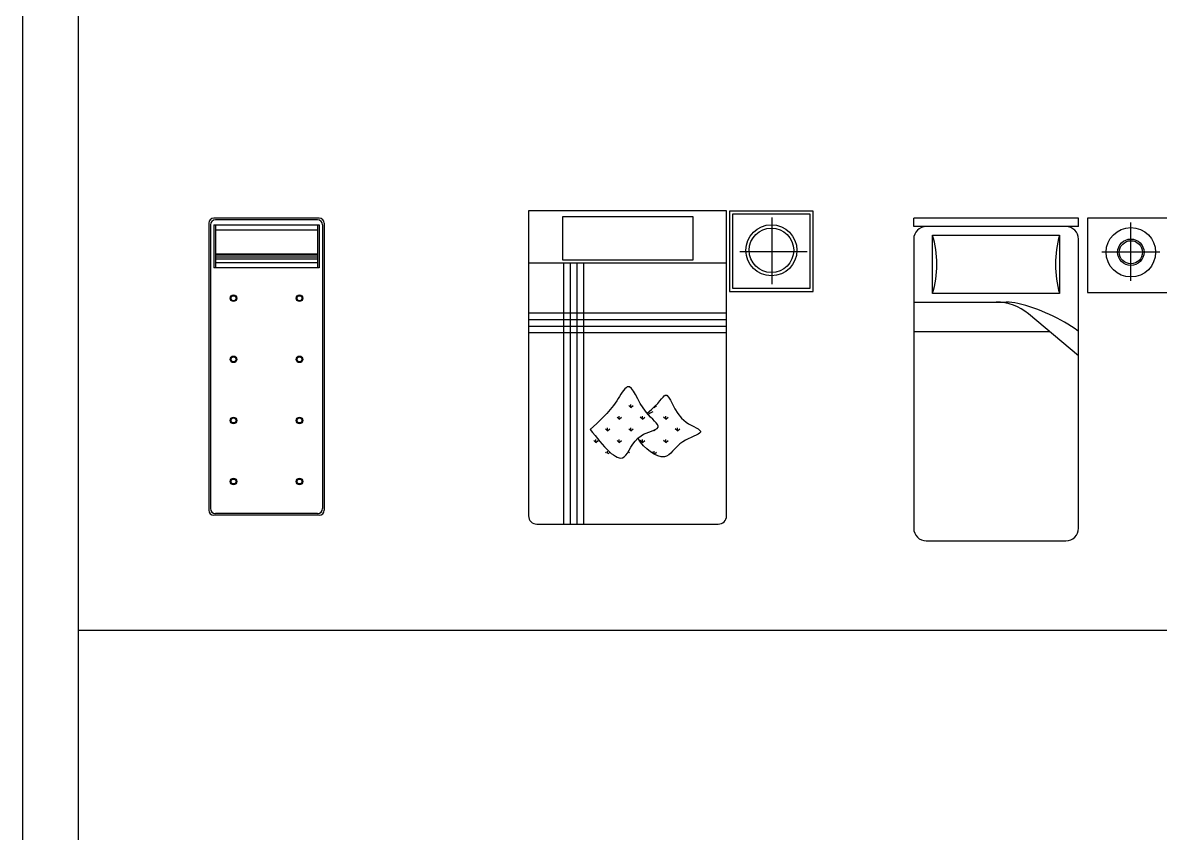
# Model space of a CAD drawing. Header units: inches. Extents: x 7.5 to 50, y 15.4 to 40.2.
# Drawn here: x 28.97 to 35.87, y 22.92 to 27.83 of the extents above; entities that cross this region are included whole.
import ezdxf

# ---------------------------------------------------------------- set-up
doc = ezdxf.new("R2010")
doc.units = ezdxf.units.IN
doc.header["$MEASUREMENT"] = 0
for name, color, linetype in [('02', 2, 'Continuous'), ('1', 1, 'Continuous'), ('8', 8, 'Continuous'), ('kadrbm', 4, 'Continuous')]:
    doc.layers.add(name, color=color, linetype=linetype)

# ---------------------------------------------------------------- blocks, each defined once
blk = doc.blocks.new('kadrbm')
at = {"layer": 'kadrbm', "color": 4}
blk.add_lwpolyline([(0, 0), (0, 24.7972), (21, 24.7972), (21, 0), (0, 0)], close=True, dxfattribs=at)
blk.add_lwpolyline([(20.6631, 0.3257), (20.6631, 24.4603), (0.3369, 24.4603), (0.3369, 0.3257), (20.6631, 0.3257)], dxfattribs=at)

msp = doc.modelspace()

# ---------------------------------------------------------------- hatches: boundary and pattern name
at = {"layer": '8'}
h = msp.add_hatch(dxfattribs=at)
h.set_pattern_fill('GRASS', color=256, scale=0.1, style=0)
h.set_pattern_definition([(90, (72.33069, 26.55886), (-0.07071068, 0.07071068), [0.01875, -0.12267136]), (45, (72.33069, 26.55886), (-0.07071068, 0.07071068), [0.01875, -0.08125]), (135, (72.33069, 26.55886), (-0.07071068, -0.07071068), [0.01875, -0.08125])])
edge = h.paths.add_edge_path()
edge.add_spline(control_points=[(32.7055, 25.3105), (32.7056, 25.3104), (32.7056, 25.3103), (32.7057, 25.3103)], knot_values=[944.702873, 944.702873, 944.702873, 944.702873, 944.911372, 944.911372, 944.911372, 944.911372], degree=3, periodic=0)
edge.add_spline(control_points=[(32.7606, 25.4634), (32.837, 25.5254), (32.8917, 25.6468), (32.9234, 25.4109), (33.142, 25.353), (32.9379, 25.2944), (32.8796, 25.142), (32.742, 25.2513), (32.7057, 25.3103)], knot_values=[141.923631, 141.923631, 141.923631, 141.923631, 246.983692, 460.660248, 564.255276, 659.188034, 786.786611, 944.702873, 944.702873, 944.702873, 944.702873], degree=3, periodic=0)
edge.add_spline(control_points=[(32.7057, 25.3103), (32.7111, 25.3165), (32.7483, 25.3522), (32.8764, 25.3664), (32.7934, 25.4251), (32.7606, 25.4634)], knot_values=[539.73319, 539.73319, 539.73319, 539.73319, 561.949489, 676.969598, 786.401727, 786.401727, 786.401727, 786.401727], degree=3, periodic=0)
edge.add_spline(control_points=[(32.7606, 25.4634), (32.7591, 25.4651), (32.7005, 25.5351), (32.662, 25.6906), (32.549, 25.4821), (32.47, 25.4134), (32.4153, 25.3659)], knot_values=[0, 0, 0, 0, 4.998872, 197.807195, 303.218171, 539.73319, 539.73319, 539.73319, 539.73319], degree=3, periodic=0)
edge.add_spline(control_points=[(32.4153, 25.3659), (32.3398, 25.3201), (32.65, 25.0999), (32.6713, 25.2702), (32.7057, 25.3103)], knot_values=[786.401727, 786.401727, 786.401727, 786.401727, 1051.45673, 1193.855575, 1193.855575, 1193.855575, 1193.855575], degree=3, periodic=0)

# ---------------------------------------------------------------- linework, layer by layer
at = {"layer": '02'}
for p, q in [((30.7729, 26.6459), (30.1329, 26.6459)), ((30.7629, 26.6359), (30.1429, 26.6359)), ((33.5176, 26.65), (33.5176, 26.2457)), ((35.3763, 26.6459), (34.3774, 26.6459)), ((34.3774, 26.5951), (34.3774, 26.6459)), ((35.3763, 26.5951), (35.3763, 26.6459)), ((35.9504, 26.6464), (35.4304, 26.6464)), ((35.4304, 26.6464), (35.4304, 26.1964)), ((30.1029, 26.6159), (30.1029, 24.8759)), ((30.1129, 26.6059), (30.1129, 24.8859)), ((30.1329, 26.6059), (30.1329, 26.3459)), ((30.1329, 26.6059), (30.7729, 26.6059)), ((30.1429, 26.6059), (30.1429, 26.3459)), ((30.1429, 26.5759), (30.7629, 26.5759)), ((30.7629, 26.6059), (30.7629, 26.3459)), ((30.7729, 26.6059), (30.7729, 26.3459)), ((30.7929, 26.6059), (30.7929, 24.8859)), ((30.8029, 26.6159), (30.8029, 24.8759)), ((35.3763, 26.5951), (34.3774, 26.5951)), ((35.6922, 26.6197), (35.6922, 26.2655)), ((34.3774, 26.5189), (34.3774, 24.7663)), ((34.4917, 26.5443), (35.262, 26.5443)), ((34.4917, 26.1887), (34.4917, 26.5443)), ((35.262, 26.5443), (35.262, 26.1887)), ((35.3763, 24.7663), (35.3763, 26.5189)), ((30.7629, 26.4288), (30.1429, 26.4288)), ((30.7629, 26.4213), (30.1429, 26.4213)), ((33.3227, 26.4441), (33.7307, 26.4441)), ((35.8705, 26.4397), (35.5187, 26.4397)), ((30.7629, 26.4107), (30.1429, 26.4107)), ((30.7629, 26.3971), (30.1429, 26.3971)), ((30.7629, 26.3759), (30.1429, 26.3759)), ((32.0421, 26.3754), (33.2421, 26.3754)), ((32.2545, 26.3754), (32.2545, 24.7914)), ((32.2945, 26.3754), (32.2945, 24.7914)), ((32.3345, 26.3754), (32.3345, 24.7914)), ((32.3745, 26.3754), (32.3745, 24.7914)), ((30.7729, 26.3459), (30.1329, 26.3459)), ((35.262, 26.1887), (34.4917, 26.1887)), ((35.4304, 26.1964), (35.9504, 26.1964)), ((32.0421, 26.0726), (33.2421, 26.0726)), ((34.3774, 26.1379), (34.9373, 26.1379)), ((32.0421, 26.0326), (33.2421, 26.0326)), ((35.3759, 25.8112), (35.0732, 26.0662)), ((32.0421, 25.9926), (33.2421, 25.9926)), ((32.0421, 25.9526), (33.2421, 25.9526)), ((34.3774, 25.9601), (35.1985, 25.9601)), ((30.7729, 24.8459), (30.1329, 24.8459)), ((30.7629, 24.8559), (30.1429, 24.8559)), ((34.4536, 24.6901), (35.3001, 24.6901))]:
    msp.add_line(p, q, dxfattribs=at)
msp.add_lwpolyline([(32.0421, 26.6914), (32.0421, 24.8414, 0.414214), (32.0921, 24.7914), (33.1921, 24.7914, 0.414214), (33.2421, 24.8414), (33.2421, 26.6914)], format="xyb", close=True, dxfattribs=at)
for points in [[(32.2481, 26.6544), (32.2481, 26.3934), (33.0401, 26.3934), (33.0401, 26.6544)], [(33.2594, 26.6898), (33.2594, 26.2016), (33.7684, 26.2016), (33.7684, 26.6898)], [(33.2794, 26.6698), (33.2794, 26.2216), (33.7484, 26.2216), (33.7484, 26.6698)]]:
    msp.add_lwpolyline(points, close=True, dxfattribs=at)
for centre, radius in [((33.5146, 26.4516), 0.1549), ((33.5146, 26.4516), 0.1349), ((35.6938, 26.4397), 0.15), ((35.6938, 26.4397), 0.08), ((35.6938, 26.4397), 0.07), ((30.2529, 26.1607), 0.02), ((30.2529, 26.1607), 0.015), ((30.6529, 26.1607), 0.02), ((30.6529, 26.1607), 0.015), ((30.2529, 25.7904), 0.02), ((30.2529, 25.7904), 0.015), ((30.6529, 25.7904), 0.02), ((30.6529, 25.7904), 0.015), ((30.2529, 25.4201), 0.02), ((30.2529, 25.4201), 0.015), ((30.6529, 25.4201), 0.02), ((30.6529, 25.4201), 0.015), ((30.2529, 25.0498), 0.02), ((30.2529, 25.0498), 0.015), ((30.6529, 25.0498), 0.02), ((30.6529, 25.0498), 0.015)]:
    msp.add_circle(centre, radius, dxfattribs=at)
for centre, radius, start, end in [((30.1329, 26.6159), 0.03, 90, 180), ((30.1429, 26.6059), 0.03, 90, 180), ((30.7629, 26.6059), 0.03, 0, 90), ((30.7729, 26.6159), 0.03, 0, 90), ((34.4536, 26.5189), 0.0762, 90, 180), ((35.3001, 26.5189), 0.0762, 0, 90), ((33.8821, 26.3665), 0.635, 343.7398, 16.2602), ((35.8716, 26.3665), 0.635, 163.7398, 196.2602), ((34.8768, 25.8331), 0.3048, 49.89407, 90), ((34.9373, 25.8331), 0.3048, 76.6072, 90), ((34.7684, 25.1241), 1.0336, 53.97977, 76.6072), ((30.1329, 24.8759), 0.03, 180, 270), ((30.1429, 24.8859), 0.03, 180, 270), ((30.7629, 24.8859), 0.03, 270, 0), ((30.7729, 24.8759), 0.03, 270, 0), ((34.4536, 24.7663), 0.0762, 180, 270), ((35.3001, 24.7663), 0.0762, 270, 0)]:
    msp.add_arc(centre, radius, start, end, dxfattribs=at)
at = {"layer": '02', "end_tangent": (0.855021, 0.518593)}
msp.add_spline([(32.4153, 25.3659), (32.5761, 25.5393), (32.6404, 25.6229), (32.7562, 25.4687), (32.8269, 25.3787), (32.724, 25.3273), (32.6211, 25.1988), (32.4153, 25.3659)], degree=3, dxfattribs=at)
at = {"layer": '02'}
msp.add_open_spline([(32.7606, 25.4634), (32.837, 25.5254), (32.8917, 25.6468), (32.9234, 25.4109), (33.142, 25.353), (32.9379, 25.2944), (32.8796, 25.142), (32.7418, 25.2514), (32.7055, 25.3105)], degree=3, knots=[141.923631, 141.923631, 141.923631, 141.923631, 246.983692, 460.660248, 564.255276, 659.188034, 786.786611, 944.911372, 944.911372, 944.911372, 944.911372], dxfattribs=at)
msp.add_open_spline([(32.796, 25.4729), (32.7837, 25.4662), (32.7739, 25.461), (32.7662, 25.457)], degree=3, dxfattribs=at)
at = {"layer": '1'}
msp.add_line((29.3117, 24.1479), (49.6379, 24.1479), dxfattribs=at)

# ---------------------------------------------------------------- block references
at = {"layer": 'kadrbm'}
msp.add_blockref('kadrbm', (28.9748, 15.4325), dxfattribs=at)

doc.saveas('drawing.dxf')
